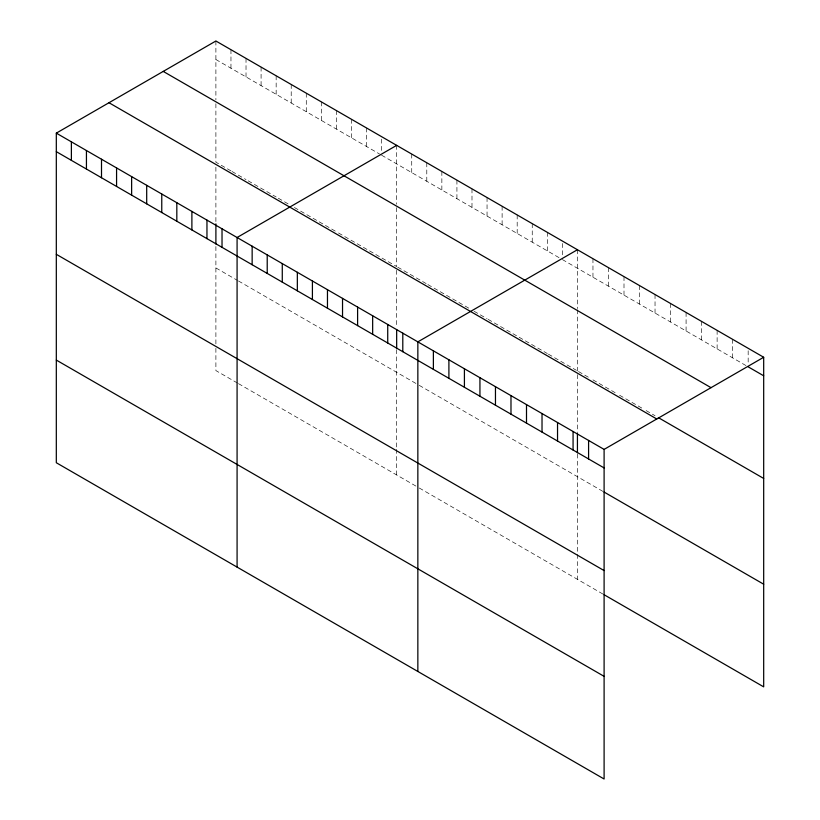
<?xml version="1.0" encoding="UTF-8"?>
<svg xmlns="http://www.w3.org/2000/svg" width="820" height="820" viewBox="0 0 820 820"><rect width="100%" height="100%" fill="white"/><g stroke="black" fill="none" stroke-linecap="round" stroke-linejoin="round"><path stroke-width="0.61" stroke-dasharray="4.1 3.07" d="M215.896 41L215.896 99.855M215.896 59.522L379.445 153.955M381.597 155.195L559.148 257.705M562.376 259.561L745.944 365.546M230.963 170.878L215.896 162.186L215.896 101.075M232.029 171.503L246.02 179.58M248.173 180.82L276.156 196.974M278.308 198.214L290.136 205.051M294.441 207.532L336.405 231.763M338.558 233.003L396.665 266.551L396.665 205.441M397.741 267.166L426.789 283.945M427.866 284.56L469.839 308.791M474.134 311.282L487.049 318.734M488.125 319.349L547.309 353.522M548.385 354.148L576.357 370.291M578.541 371.552L588.524 377.313M592.962 379.875L615.133 392.678M619.561 395.24L641.742 408.042M646.17 410.605L655.036 415.719M215.896 267.945L237.41 280.368M238.487 280.993L418.19 384.744M419.266 385.359L602.936 491.405M237.41 383.022L215.896 370.599L215.896 346.163M238.487 383.647L418.19 487.398M419.266 488.013L602.936 594.059M748.168 350.776L748.168 364.357M732.649 339.347L732.649 357.868M717.121 330.378L717.121 348.91M701.602 321.419L701.602 339.952M686.084 312.461L686.084 330.983M670.565 303.502L670.565 322.024M655.036 294.544L655.036 313.066M639.518 285.575L639.518 304.107M623.999 276.617L623.999 295.149M608.481 267.658L608.481 286.18M592.962 258.7L592.962 277.221M577.434 249.731L577.434 308.587M577.434 309.816L577.434 370.917M577.434 374.689L577.434 432.611M577.434 454.013L577.434 579.34M562.376 243.509L562.376 255.86M547.309 232.337L547.309 250.869M532.241 223.645L532.241 242.166M517.184 214.942L517.184 233.474M502.117 206.25L502.117 224.772M487.049 197.548L487.049 216.08M471.992 188.856L471.992 207.378M456.924 180.154L456.924 198.686M441.857 171.462L441.857 189.984M426.789 162.76L426.789 181.292M411.732 154.068L411.732 172.589M396.665 145.365L396.665 204.221M396.665 270.323L396.665 326.985M396.665 349.648L396.665 448.079M396.665 449.309L396.665 474.964M381.597 139.144L381.597 151.495M366.54 127.971L366.54 146.503M351.472 119.279L351.472 137.801M336.405 110.577L336.405 129.109M321.348 101.885L321.348 120.407M306.28 93.183L306.28 111.715M291.213 84.491L291.213 103.012M276.156 75.788L276.156 94.32M261.088 67.096L261.088 85.618M246.02 58.394L246.02 76.926M230.963 49.702L230.963 68.224M215.896 167.218L215.896 223.88M215.896 246.543L215.896 344.943"/><path stroke-width="1.23" d="M56.313 133.137L604.104 449.401L604.104 779L56.313 462.736L56.313 133.137L215.896 41L763.686 357.264L763.686 686.863L604.043 594.695M396.665 145.365L237.082 237.503L237.082 567.102M577.434 249.731L417.851 341.868L417.851 671.467M604.104 449.401L763.686 357.264M748.168 366.827L763.686 375.796M163.231 71.401L711.022 387.665M658.368 417.636L763.686 478.449M108.978 102.725L656.769 418.989M56.313 151.659L604.104 467.923M604.043 492.041L763.686 584.209M56.313 254.313L604.104 570.576M56.313 360.082L604.104 676.346M588.586 440.432L588.586 458.964M577.434 433.872L577.434 452.763M573.067 431.474L573.067 450.006M557.538 422.515L557.538 441.047M542.02 413.557L542.02 432.078M526.501 404.598L526.501 423.12M510.983 395.63L510.983 414.161M495.464 386.671L495.464 405.203M479.936 377.712L479.936 396.234M464.417 368.754L464.417 387.276M448.899 359.785L448.899 378.317M433.38 350.827L433.38 369.359M402.794 333.166L402.794 351.698M396.665 329.507L396.665 348.387M387.727 324.474L387.727 342.996M372.659 315.772L372.659 334.304M357.602 307.08L357.602 325.601M342.534 298.377L342.534 316.909M327.467 289.685L327.467 308.207M312.41 280.983L312.41 299.515M297.342 272.291L297.342 290.813M282.275 263.589L282.275 282.121M267.217 254.897L267.217 273.419M252.15 246.195L252.15 264.727M222.025 228.8L222.025 247.332M215.896 223.88L215.896 244.022M206.958 220.108L206.958 238.63M191.89 211.406L191.89 229.938M176.823 202.714L176.823 221.236M161.765 194.012L161.765 212.544M146.698 185.32L146.698 203.842M131.63 176.618L131.63 195.15M116.573 167.926L116.573 186.447M101.506 159.224L101.506 177.755M86.438 150.531L86.438 169.053M71.381 141.829L71.381 160.361"/></g></svg>
